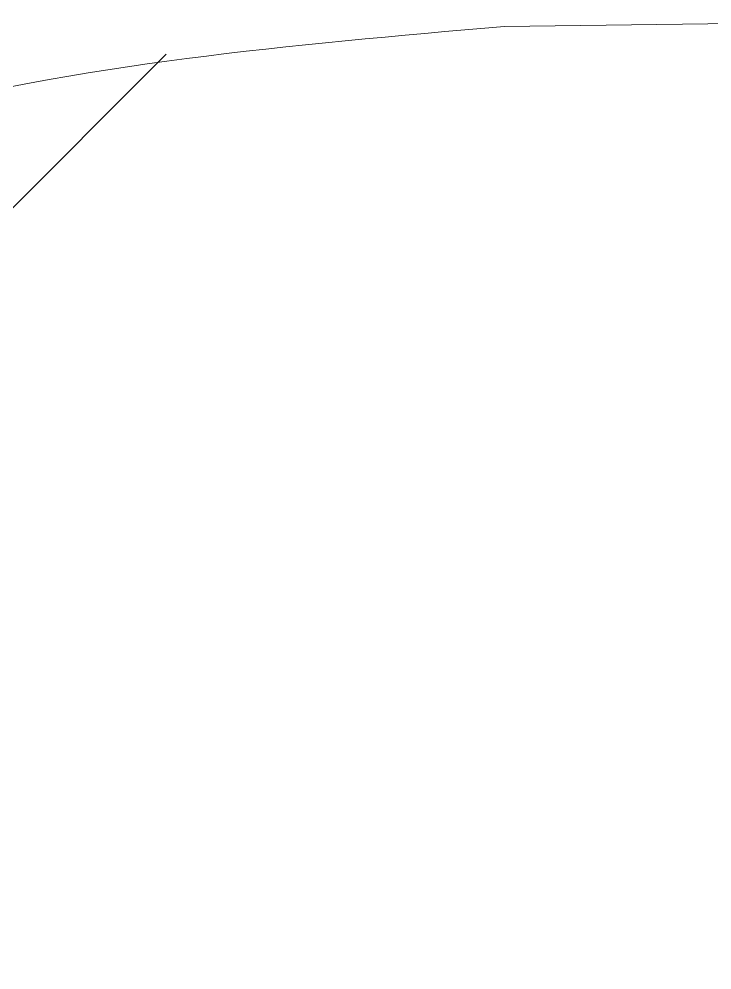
# Model space of a CAD drawing. Extents: x 14808 to 20058, y -13198 to -11680.
# Drawn here: x 18840.818 to 18841.733, y -12602.154 to -12600.899 of the extents above; entities that cross this region are included whole.
import ezdxf

# ---------------------------------------------------------------- set-up
doc = ezdxf.new("R2010")
doc.units = 0
doc.header["$LTSCALE"] = 7
doc.header["$MEASUREMENT"] = 0
doc.layers.get('0').update_dxf_attribs({"color": 2, "linetype": 'CONTINUOUS'})

msp = doc.modelspace()

# ---------------------------------------------------------------- hatches: boundary and pattern name
at = {"linetype": 'Continuous', "lineweight": 0}
h = msp.add_hatch(dxfattribs=at)
h.set_pattern_fill('ANSI31', color=2, scale=20, style=0)
h.set_pattern_definition([(45, (42.8808, 0), (-1.76776695, 1.76776695), [])])
edge = h.paths.add_edge_path(flags=0)
edge.add_line((18838.7215, -12603.414), (18838.7215, -12607.5172))
edge.add_line((18838.7215, -12607.5172), (18840.9215, -12607.5172))
edge.add_line((18840.9215, -12607.5172), (18840.9215, -12603.4098))
edge.add_spline(control_points=[(18840.9215, -12603.4098), (18840.9215, -12603.3585), (18840.9307, -12603.3065), (18840.948, -12603.2582), (18840.9653, -12603.2101), (18840.9911, -12603.1643), (18841.0227, -12603.124), (18841.0558, -12603.082), (18841.0961, -12603.0449), (18841.1402, -12603.0146), (18841.1892, -12602.9809), (18841.2441, -12602.9548), (18841.3008, -12602.9371), (18841.3602, -12602.9187), (18841.4229, -12602.909), (18841.485, -12602.9082)], knot_values=[0, 0, 0, 0, 0.000308, 0.000308, 0.000308, 0.000614, 0.000614, 0.000614, 0.000935, 0.000935, 0.000935, 0.001291, 0.001291, 0.001291, 0.001663, 0.001663, 0.001663, 0.001663], weights=[1, 1, 1, 1, 1, 1, 1, 1, 1, 1, 1, 1, 1, 1, 1, 1], degree=3, periodic=0)
edge.add_line((18841.485, -12602.9082), (18842.8785, -12602.8899))
edge.add_line((18842.8785, -12602.8899), (18842.8785, -12601.3527))
edge.add_line((18842.8785, -12601.3527), (18842.2035, -12601.3527))
edge.add_line((18842.2035, -12601.3527), (18842.2035, -12600.8986))
edge.add_line((18842.2035, -12600.8986), (18841.4589, -12600.9083))
edge.add_spline(control_points=[(18841.4589, -12600.9083), (18841.1789, -12600.912), (18840.8966, -12600.9518), (18840.6276, -12601.0292), (18840.3496, -12601.1093), (18840.08, -12601.2315), (18839.8391, -12601.3917), (18839.6137, -12601.5416), (18839.4085, -12601.7282), (18839.2406, -12601.9405), (18839.0768, -12602.1476), (18838.9447, -12602.3842), (18838.8564, -12602.633), (18838.7681, -12602.882), (18838.7215, -12603.1498), (18838.7215, -12603.414)], knot_values=[0, 0, 0, 0, 0.00168, 0.00168, 0.00168, 0.003419, 0.003419, 0.003419, 0.005047, 0.005047, 0.005047, 0.006635, 0.006635, 0.006635, 0.008225, 0.008225, 0.008225, 0.008225], weights=[1, 1, 1, 1, 1, 1, 1, 1, 1, 1, 1, 1, 1, 1, 1, 1], degree=3, periodic=0)

# ---------------------------------------------------------------- linework, layer by layer
at = {"color": 7, "linetype": 'Continuous', "lineweight": 15}
msp.add_line((18842.2035, -12600.8986), (18841.4589, -12600.9083), dxfattribs=at)
msp.add_open_spline([(18838.7215, -12603.414), (18838.7482, -12603.1486), (18838.8015, -12602.6181), (18839.214, -12601.9072), (18839.8294, -12601.3469), (18840.608, -12600.9822), (18841.1783, -12600.9327), (18841.4589, -12600.9083)], degree=3, knots=[0, 0, 0, 0, 0.193108, 0.386039, 0.583897, 0.79533, 1, 1, 1, 1], dxfattribs=at)

doc.saveas('drawing.dxf')
